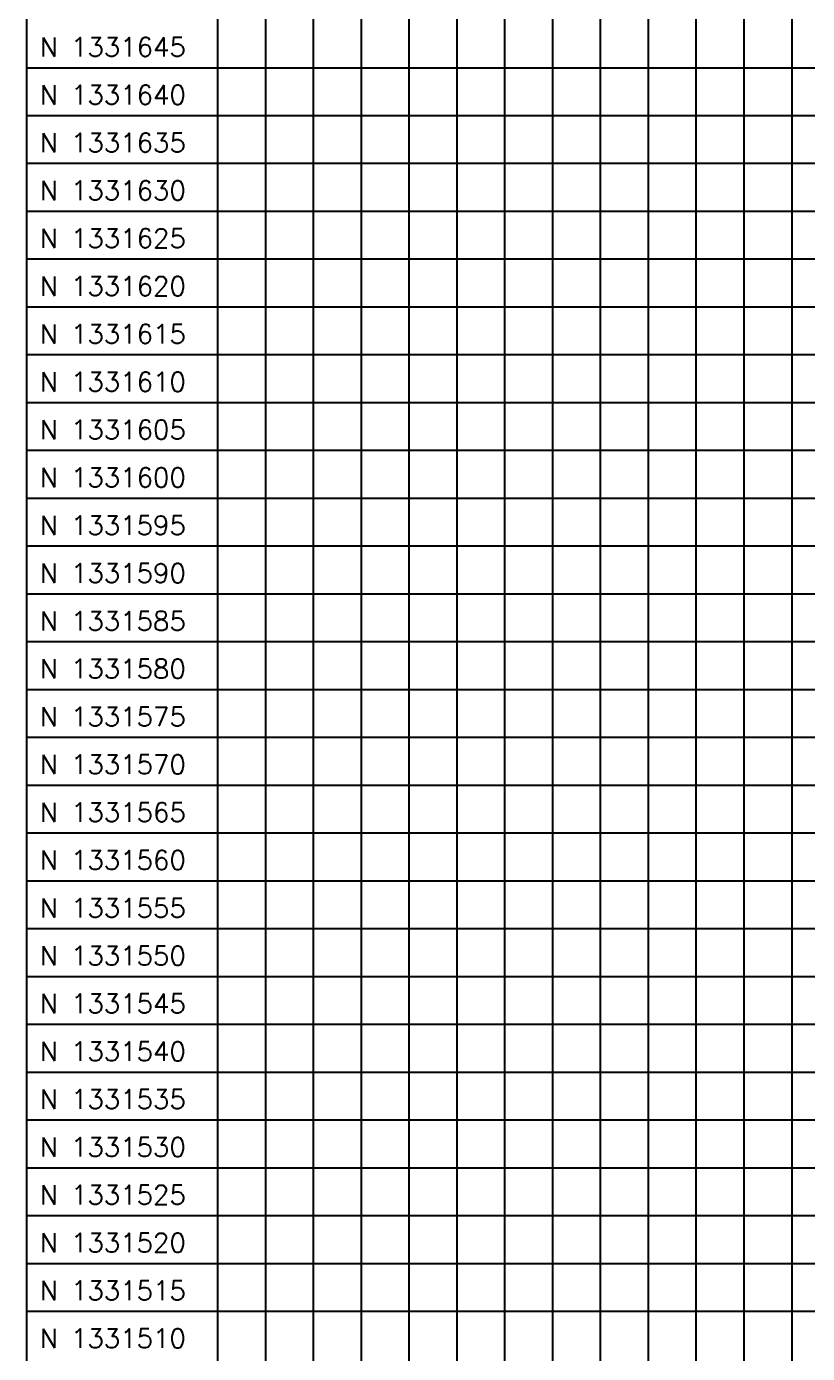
# Model space of a CAD drawing. Header units: millimetres. Extents: x 708400 to 708940, y 1331410 to 1331890.
# Drawn here: x 708400 to 708481.6, y 1331510.6 to 1331649.3 of the extents above; entities that cross this region are included whole.
import ezdxf
from ezdxf.enums import TextEntityAlignment as Align

# ---------------------------------------------------------------- set-up
doc = ezdxf.new("R2010")
doc.units = ezdxf.units.MM
doc.layers.add('grid', color=4, linetype='Continuous')
doc.styles.add('RS', font='romans.shx', dxfattribs={"height": 5})

msp = doc.modelspace()

# ---------------------------------------------------------------- linework, layer by layer
msp.add_lwpolyline([(708400, 1331410), (708940, 1331410), (708940, 1331890), (708400, 1331890)], close=True)
at = {"layer": 'grid'}
for p, q in [((708420, 1331410), (708420, 1331890)), ((708425, 1331410), (708425, 1331890)), ((708430, 1331410), (708430, 1331890)), ((708435, 1331410), (708435, 1331890)), ((708440, 1331410), (708440, 1331890)), ((708445, 1331410), (708445, 1331890)), ((708450, 1331410), (708450, 1331890)), ((708455, 1331410), (708455, 1331890)), ((708460, 1331410), (708460, 1331890)), ((708465, 1331410), (708465, 1331890)), ((708470, 1331410), (708470, 1331890)), ((708475, 1331410), (708475, 1331890)), ((708480, 1331410), (708480, 1331890)), ((708400, 1331645), (708845, 1331645)), ((708400, 1331640), (708845, 1331640)), ((708400, 1331635), (708845, 1331635)), ((708400, 1331630), (708845, 1331630)), ((708400, 1331625), (708845, 1331625)), ((708400, 1331620), (708845, 1331620)), ((708400, 1331615), (708845, 1331615)), ((708400, 1331610), (708845, 1331610)), ((708400, 1331605), (708845, 1331605)), ((708400, 1331600), (708845, 1331600)), ((708400, 1331595), (708845, 1331595)), ((708400, 1331590), (708845, 1331590)), ((708400, 1331585), (708845, 1331585)), ((708400, 1331580), (708845, 1331580)), ((708400, 1331575), (708845, 1331575)), ((708400, 1331570), (708845, 1331570)), ((708400, 1331565), (708845, 1331565)), ((708400, 1331560), (708845, 1331560)), ((708400, 1331555), (708845, 1331555)), ((708400, 1331550), (708845, 1331550)), ((708400, 1331545), (708845, 1331545)), ((708400, 1331540), (708845, 1331540)), ((708400, 1331535), (708845, 1331535)), ((708400, 1331530), (708845, 1331530)), ((708400, 1331525), (708845, 1331525)), ((708400, 1331520), (708845, 1331520)), ((708400, 1331515), (708845, 1331515))]:
    msp.add_line(p, q, dxfattribs=at)

# ---------------------------------------------------------------- texts
at = {"layer": 'grid', "style": 'RS'}
for s, p in [('N 1331645', (708401.39, 1331645.56)), ('N 1331640', (708401.39, 1331640.56)), ('N 1331635', (708401.39, 1331635.56)), ('N 1331630', (708401.39, 1331630.56)), ('N 1331625', (708401.39, 1331625.56)), ('N 1331620', (708401.39, 1331620.56)), ('N 1331615', (708401.39, 1331615.56)), ('N 1331610', (708401.39, 1331610.56)), ('N 1331605', (708401.39, 1331605.56)), ('N 1331600', (708401.39, 1331600.56)), ('N 1331595', (708401.39, 1331595.56)), ('N 1331590', (708401.39, 1331590.56)), ('N 1331585', (708401.39, 1331585.56)), ('N 1331580', (708401.39, 1331580.56)), ('N 1331575', (708401.39, 1331575.56)), ('N 1331570', (708401.39, 1331570.56)), ('N 1331565', (708401.39, 1331565.56)), ('N 1331560', (708401.39, 1331560.56)), ('N 1331555', (708401.39, 1331555.56)), ('N 1331550', (708401.39, 1331550.56)), ('N 1331545', (708401.39, 1331545.56)), ('N 1331540', (708401.39, 1331540.56)), ('N 1331535', (708401.39, 1331535.56)), ('N 1331530', (708401.39, 1331530.56)), ('N 1331525', (708401.39, 1331525.56)), ('N 1331520', (708401.39, 1331520.56)), ('N 1331515', (708401.39, 1331515.56)), ('N 1331510', (708401.39, 1331510.56))]:
    msp.add_text(s, height=2, dxfattribs=at).set_placement(p, align=Align.BOTTOM_LEFT)

doc.saveas('drawing.dxf')
